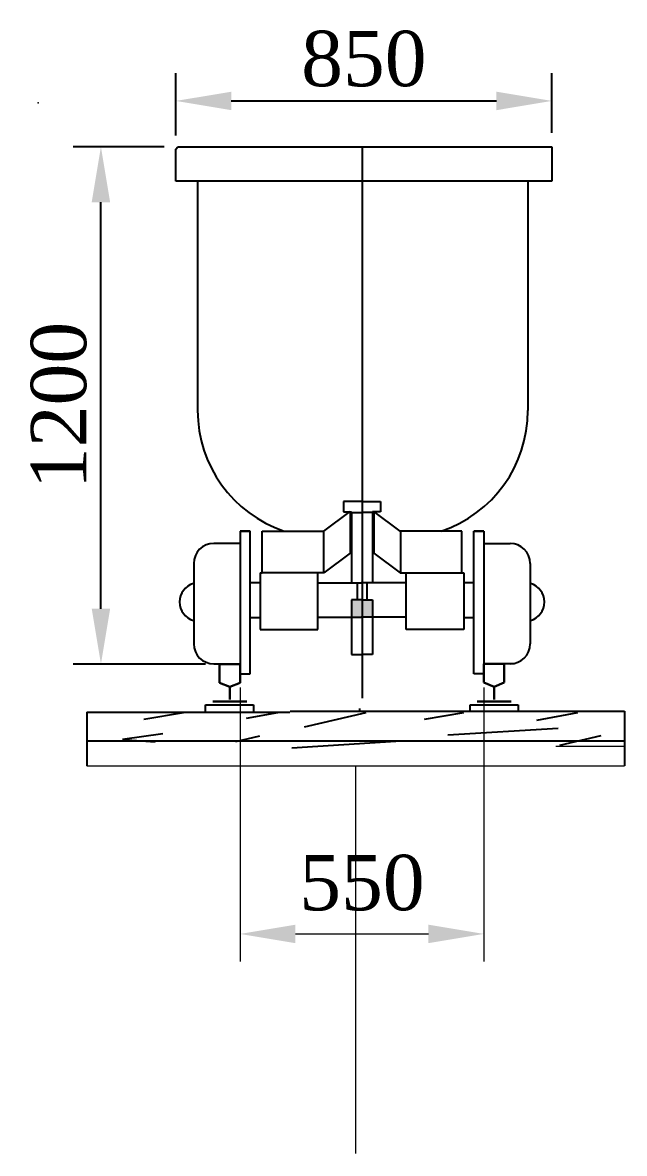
# Model space of a CAD drawing. Header units: millimetres. Extents: x -46762 to 217101, y -107409 to 31524.
# Drawn here: x 129731 to 131090, y -2498 to 55 of the extents above; entities that cross this region are included whole.
import ezdxf

# ---------------------------------------------------------------- set-up
doc = ezdxf.new("R2010")
doc.units = ezdxf.units.MM
doc.layers.add('ЗАЗОРЫ', color=9, linetype='Continuous')
doc.layers.add('РАЗМЕРЫ', color=3, linetype='Continuous')
doc.styles.get("Standard").update_dxf_attribs({"font": 'TIMES.TTF'})
doc.dimstyles.new('ISO-25', dxfattribs={"dimscale": 50, "dimtxt": 2.5, "dimasz": 2.5, "dimexe": 1.25, "dimexo": 0.625, "dimtad": 1, "dimdec": 0, "dimtxsty": 'Standard', "dimcen": 2.5, "dimadec": 0, "dimazin": 0, "dimtfac": 1, "dimtdec": 0, "dimtmove": 0, "dimatfit": 3, "dimfxl": 1, "dimarcsym": 0})

# ---------------------------------------------------------------- blocks, each defined once
blk = doc.blocks.new('*D154')
at = {"color": 0, "lineweight": -2}
for p, q in [((130077, -199.4), (130077, -58.9)), ((130925.8, -193.8), (130925.8, -58.9)), ((130202, -121.4), (130800.8, -121.4))]:
    blk.add_line(p, q, dxfattribs=at)
at = {"color": 0, "lineweight": 0}
for points in [[(130202, -100.6), (130202, -142.3), (130077, -121.4)], [(130800.8, -100.6), (130800.8, -142.3), (130925.8, -121.4)]]:
    blk.add_solid(points, dxfattribs=at)
at = {"layer": 'Defpoints', "color": 0, "lineweight": 0}
for p in [(130925.8, -121.4), (130925.8, -225.1), (130077, -230.6)]:
    blk.add_point(p, dxfattribs=at)
at = {"color": 0, "lineweight": 0, "insert": (130501.4, -26.6), "char_height": 125, "attachment_point": 5}
blk.add_mtext('850', dxfattribs=at)
blk = doc.blocks.new('*D155')
at = {"color": 0, "lineweight": -2}
for p, q in [((130050.3, -225.1), (129845.1, -225.1)), ((129907.6, -1268), (129907.6, -350.1)), ((130143.9, -1393), (129845.1, -1393))]:
    blk.add_line(p, q, dxfattribs=at)
at = {"color": 0, "lineweight": 0}
for points in [[(129886.8, -350.1), (129928.4, -350.1), (129907.6, -225.1)], [(129886.8, -1268), (129928.4, -1268), (129907.6, -1393)]]:
    blk.add_solid(points, dxfattribs=at)
at = {"layer": 'Defpoints', "color": 0, "lineweight": 0}
for p in [(129907.6, -225.1), (130081.5, -225.1), (130175.1, -1393)]:
    blk.add_point(p, dxfattribs=at)
at = {"color": 0, "lineweight": 0, "insert": (129812.8, -809), "char_height": 125, "attachment_point": 5, "rotation": 90}
blk.add_mtext('1200', dxfattribs=at)

msp = doc.modelspace()

# ---------------------------------------------------------------- linework, layer by layer
for p, q in [((130077, -230.61), (130081.54, -225.06)), ((130081.54, -225.06), (130497.35, -225.06)), ((130497.35, -225.06), (130497.35, -1470.33)), ((130497.35, -225.06), (130925.79, -225.06)), ((130925.79, -225.06), (130925.79, -302.79)), ((130077, -302.79), (130077, -230.61)), ((130497.35, -302.79), (130077, -302.79)), ((130126.06, -302.79), (130126.06, -820.77)), ((130925.79, -302.79), (130459.65, -302.79)), ((130871.66, -302.79), (130871.66, -820.77)), ((130497.3, -1026.09), (130455.6, -1026.09)), ((130455.6, -1026.09), (130455.6, -1049.23)), ((130496.88, -1026.09), (130538.57, -1026.09)), ((130538.57, -1026.09), (130538.57, -1049.23)), ((130411.01, -1092.81), (130470.09, -1048.39)), ((130455.6, -1049.23), (130473.29, -1049.23)), ((130470.09, -1048.39), (130470.09, -1142.77)), ((130473.29, -1049.23), (130473.29, -1209.67)), ((130473.29, -1050.78), (130497.3, -1050.78)), ((130520.89, -1050.78), (130496.88, -1050.78)), ((130520.89, -1049.23), (130520.89, -1209.67)), ((130538.57, -1049.23), (130520.89, -1049.23)), ((130524.09, -1048.39), (130524.09, -1142.77)), ((130583.17, -1092.81), (130524.09, -1048.39)), ((130221.88, -1092.81), (130244.6, -1092.81)), ((130221.88, -1092.81), (130221.88, -1414.81)), ((130244.41, -1092.81), (130221.88, -1092.81)), ((130244.6, -1414.81), (130244.6, -1092.81)), ((130271.87, -1092.81), (130411.01, -1092.81)), ((130271.87, -1187.19), (130271.87, -1092.81)), ((130410.41, -1093.56), (130410.41, -1187.59)), ((130722.31, -1092.81), (130583.17, -1092.81)), ((130583.77, -1093.56), (130583.77, -1187.59)), ((130722.31, -1187.19), (130722.31, -1092.81)), ((130749.58, -1414.81), (130749.58, -1092.81)), ((130772.3, -1092.81), (130749.58, -1092.81)), ((130749.77, -1092.81), (130772.3, -1092.81)), ((130772.3, -1092.81), (130772.3, -1414.81)), ((130221.88, -1120.57), (130162.44, -1120.57)), ((130772.3, -1120.57), (130831.74, -1120.57)), ((130470.09, -1142.77), (130411.01, -1187.19)), ((130524.09, -1142.77), (130583.17, -1187.19)), ((130117.37, -1165.64), (130117.37, -1347.53)), ((130876.81, -1165.64), (130876.81, -1347.53)), ((130266.85, -1187.38), (130271.79, -1187.38)), ((130267.32, -1187.19), (130267.32, -1314.88)), ((130411.01, -1187.19), (130271.87, -1187.19)), ((130397.42, -1314.88), (130397.42, -1187.19)), ((130583.17, -1187.19), (130726.86, -1187.19)), ((130596.75, -1314.88), (130596.75, -1187.19)), ((130726.86, -1187.19), (130726.86, -1314.88)), ((130244.21, -1209.67), (130244.6, -1209.67)), ((130267.67, -1209.67), (130244.93, -1209.67)), ((130397.42, -1209.4), (130499.12, -1209.4)), ((130485.92, -1209.67), (130485.92, -1249.78)), ((130596.75, -1209.4), (130495.06, -1209.4)), ((130508.25, -1209.67), (130508.25, -1249.78)), ((130749.97, -1209.67), (130727.23, -1209.67)), ((130497.3, -1248.24), (130473.29, -1248.24)), ((130473.29, -1248.24), (130473.29, -1371.65)), ((130496.88, -1248.24), (130520.89, -1248.24)), ((130520.89, -1248.24), (130520.89, -1371.65)), ((130244.21, -1288.35), (130244.6, -1288.35)), ((130267.67, -1288.35), (130244.93, -1288.35)), ((130397.42, -1287.12), (130499.12, -1287.12)), ((130596.75, -1287.12), (130495.06, -1287.12)), ((130749.97, -1288.35), (130727.23, -1288.35)), ((130267.32, -1314.88), (130397.42, -1314.88)), ((130726.86, -1314.88), (130596.75, -1314.88)), ((130473.29, -1371.65), (130497.3, -1371.65)), ((130520.89, -1371.65), (130496.88, -1371.65)), ((130162.44, -1392.61), (130221.88, -1392.61)), ((130839.25, -1392.61), (130779.81, -1392.61)), ((130221.88, -1414.81), (130244.6, -1414.81)), ((130772.3, -1414.81), (130749.58, -1414.81)), ((129875.83, -1501.33), (130334.48, -1501.33)), ((129875.83, -1501.33), (129875.83, -1623.12)), ((130093.9, -1503.33), (130004.87, -1518.17)), ((130143.81, -1500.68), (130143.81, -1485.14)), ((130143.81, -1485.14), (130252.27, -1485.14)), ((130306.38, -1503.33), (130235.56, -1515.7)), ((130252.27, -1485.14), (130252.27, -1500.68)), ((130334.99, -1499.13), (131089.69, -1499.13)), ((130505.83, -1503.33), (130366.2, -1535.49)), ((130491.4, -1493), (130491.4, -1501.4)), ((130726.4, -1503.33), (130637.36, -1518.17)), ((130741.65, -1500.68), (130741.65, -1485.14)), ((130741.65, -1485.14), (130850.11, -1485.14)), ((130850.11, -1485.14), (130850.11, -1500.68)), ((130983.99, -1503.33), (130890.9, -1520.65)), ((131089.69, -1499.13), (131089.69, -1623.12)), ((130047.39, -1550.74), (129956.33, -1563.11)), ((130265.94, -1555.69), (130211.54, -1568.99)), ((130940.19, -1538.58), (130690.8, -1553.26)), ((131036.44, -1554.72), (130943.35, -1576.98)), ((129875.83, -1566.54), (131089.69, -1566.54)), ((129875.83, -1566.54), (130570.57, -1566.54)), ((129956.33, -1563.11), (130030.05, -1568.99)), ((130573.44, -1567.95), (130338.71, -1582.63))]:
    msp.add_line(p, q)
at = {"color": 7, "lineweight": 0, "ltscale": 0.5}
for p, q in [((130772.3, -1120.57), (130831.74, -1120.57)), ((130772.3, -1392.61), (130831.74, -1392.61))]:
    msp.add_line(p, q, dxfattribs=at)
at = {"lineweight": 30}
for p, q in [((130175.74, -1393.03), (130221.88, -1393.03)), ((130175.74, -1435.29), (130175.74, -1393.03)), ((130221.88, -1393.03), (130221.88, -1435.29)), ((130772.3, -1392.61), (130818.44, -1392.61)), ((130772.3, -1434.87), (130772.3, -1392.61)), ((130818.44, -1392.61), (130818.44, -1434.87)), ((130198.81, -1444.68), (130175.74, -1435.29)), ((130221.88, -1435.29), (130198.81, -1444.68)), ((130198.81, -1444.98), (130198.81, -1473.15)), ((130795.37, -1444.26), (130772.3, -1434.87)), ((130818.44, -1434.87), (130795.37, -1444.26)), ((130795.37, -1444.98), (130795.37, -1473.15)), ((130160.35, -1477.85), (130237.26, -1477.85)), ((130756.91, -1477.85), (130833.83, -1477.85))]:
    msp.add_line(p, q, dxfattribs=at)
at = {"color": 7, "lineweight": 0}
for p, q in [((130221.88, -1446.06), (130221.88, -2064.92)), ((130772.3, -1446.06), (130772.3, -2064.92)), ((129875.83, -1623.12), (131089.69, -1623.12)), ((130482.76, -1623.12), (130482.76, -2497.94)), ((130346.88, -2002.42), (130647.3, -2002.42))]:
    msp.add_line(p, q, dxfattribs=at)
at = {"lineweight": 9}
msp.add_line((130934.9, -1578.52), (131089.69, -1578.52), dxfattribs=at)
for centre, radius, start, end in [((130413.13, -820.77), 287.07, 180, 251.37652), ((130584.59, -820.77), 287.07, 288.62348, 0), ((130162.44, -1165.64), 45.07, 90, 180), ((130831.74, -1165.64), 45.07, 0, 90), ((130128.13, -1252.86), 43.22, 105.46233, 254.53767), ((130866.05, -1252.86), 43.22, 285.46233, 74.53767), ((130162.44, -1347.53), 45.07, 180, 270), ((130831.74, -1347.53), 45.07, 270, 0)]:
    msp.add_arc(centre, radius, start, end)
for points in [[(130473.29, -1249.78), (130497.3, -1249.78), (130473.29, -1288.35), (130497.3, -1288.35)], [(130519.69, -1249.78), (130495.68, -1249.78), (130519.69, -1288.35), (130495.68, -1288.35)]]:
    msp.add_solid(points)
at = {"color": 7, "lineweight": 0}
for points in [[(130346.88, -1981.58), (130346.88, -2023.25), (130221.88, -2002.42)], [(130647.3, -1981.58), (130647.3, -2023.25), (130772.3, -2002.42)]]:
    msp.add_solid(points, dxfattribs=at)
at = {"layer": 'ЗАЗОРЫ', "lineweight": 9}
msp.add_point((129766.1, -125.95), dxfattribs=at)
at = {"layer": 'РАЗМЕРЫ', "lineweight": 9}
msp.add_point((129766.1, -125.95), dxfattribs=at)

# ---------------------------------------------------------------- texts
at = {"color": 7, "lineweight": 0, "insert": (130497.09, -1887.39), "char_height": 125, "attachment_point": 5}
msp.add_mtext('550', dxfattribs=at)

# ---------------------------------------------------------------- dimensions: what is measured, and where the dimension line sits
at = {"color": 7, "lineweight": 0}
dim = msp.add_linear_dim(base=(130925.79, -121.44), p1=(130077, -230.61), p2=(130925.79, -225.06), text='850', dimstyle='ISO-25', override={"dimtad": 2}, dxfattribs=at)
dim.commit()
dim.dimension.update_dxf_attribs({"geometry": '*D154', "text_midpoint": (130501.4, -26.6)})
dim = msp.add_linear_dim(base=(129907.61, -225.06), p1=(130175.11, -1393.03), p2=(130081.54, -225.06), angle=90, text='1200', dimstyle='ISO-25', override={"dimtad": 2}, dxfattribs=at)
dim.commit()
dim.dimension.update_dxf_attribs({"geometry": '*D155', "text_midpoint": (129812.78, -809.04)})

doc.saveas('drawing.dxf')
